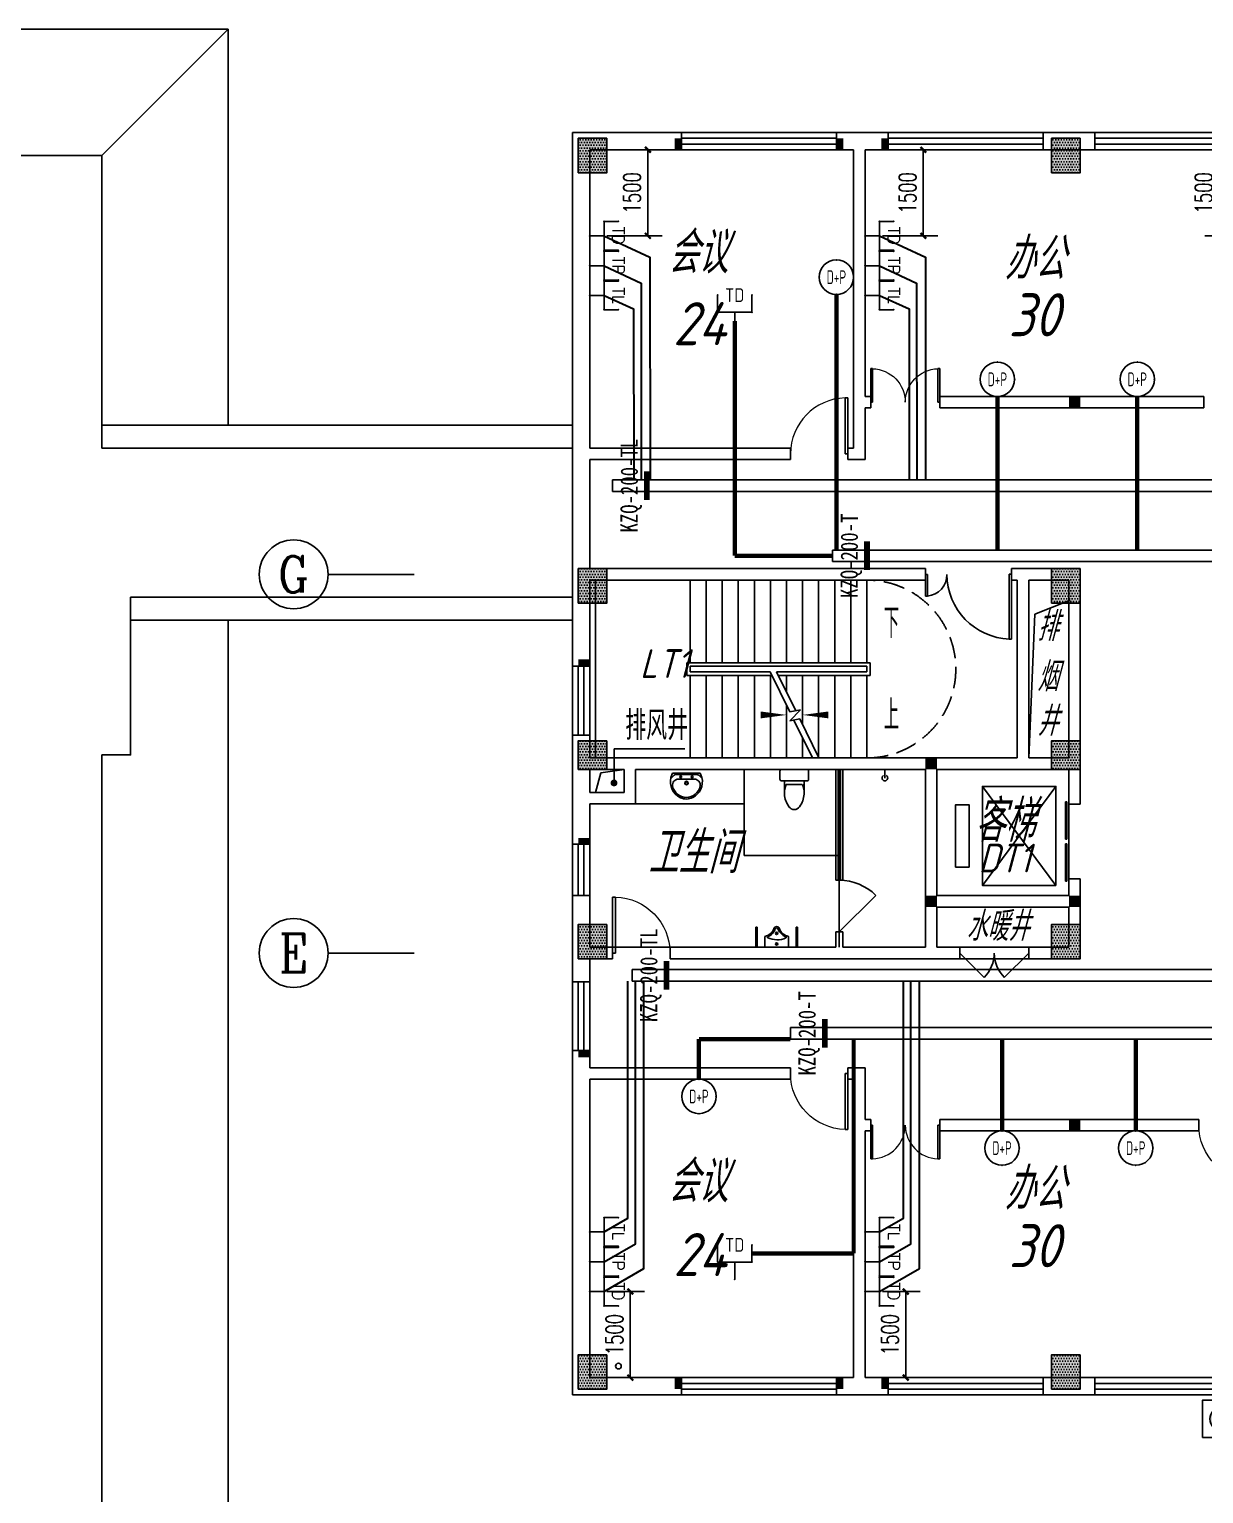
# Model space of a CAD drawing. Extents: x 1398449 to 2142961, y 256969 to 1032940.
# Drawn here: x 1540826 to 1561291, y 300194 to 325717 of the extents above; entities that cross this region are included whole.
import ezdxf
from ezdxf.enums import TextEntityAlignment as Align

# ---------------------------------------------------------------- set-up
doc = ezdxf.new("R2010")
doc.units = 0
doc.header["$LTSCALE"] = 1500
doc.header["$PDSIZE"] = 50
doc.linetypes.add('DASH', pattern=[0.35, 0.25, -0.1])
for name, color, linetype in [('1-建筑底图', 8, 'Continuous'), ('AXIS_TEXT', 7, 'Continuous'), ('CABLETRAY_PDS', 6, 'Continuous'), ('COLU', 7, 'Continuous'), ('EQUIP-通讯', 3, 'Continuous'), ('TEL_DIM', 3, 'Continuous'), ('WIRE-综合布线', 5, 'Continuous'), ('光纤点位', 3, 'Continuous'), ('内网桥架', 1, 'Continuous'), ('墙填充', 252, 'Continuous'), ('抗震支吊架', 2, 'Continuous'), ('构造柱', 6, 'Continuous'), ('水', 5, 'Continuous'), ('洁具', 7, 'Continuous'), ('红机电话', 3, 'Continuous'), ('结构柱子', 253, 'Continuous'), ('蓝机电话', 3, 'Continuous'), ('防火分区', 8, 'Continuous')]:
    doc.layers.add(name, color=color, linetype=linetype)
doc.layers.add('内网线路', color=1, linetype='Continuous', lineweight=30)
doc.styles.add('_TCH_AXIS', font='COMPLEX', dxfattribs={"bigfont": 'GBCBIG'})
doc.styles.add('_TCH_DIM', font='SIMPLEX', dxfattribs={"bigfont": 'GBCBIG'})
doc.styles.add('_TCH_DIM_T3', font='SIMPLEX', dxfattribs={"width": 0.705882, "bigfont": 'GBCBIG'})
doc.styles.add('_TEL_ATTDEF', font='GBENOR', dxfattribs={"width": 0.8, "height": 3, "bigfont": 'GBCBIG'})
doc.styles.add('_TEL_DIM', font='SIMPLEX', dxfattribs={"width": 0.8, "height": 3.5, "bigfont": 'HZTXT'})
doc.styles.add('A_DIM', font='simplex.shx', dxfattribs={"width": 0.7, "bigfont": 'gbcbig.shx'})
doc.styles.add('COMPLEX', font='COMPLEX')
doc.styles.add('kzcad', font='', dxfattribs={"width": 0.8})
doc.styles.get("Standard").update_dxf_attribs({"font": 'gbeitc.shx', "bigfont": 'gbcbig.shx'})
doc.styles.get('kzcad').set_extended_font_data('SimSun')
doc.linetypes.add('JIEDI', pattern='A,1.25,-0.25,0.25,-0.25,0.625,["/",Standard,S=0.6,R=0,X=0,Y=-0.3],0.625,-0.25,0.25,-0.25', length=4)
doc.dimstyles.new('_TCH_ARCH&&100', dxfattribs={"dimtxt": 297.5, "dimasz": 100, "dimexe": 250, "dimexo": 300, "dimgap": 126.25, "dimtad": 1, "dimdec": 0, "dimzin": 0, "dimdsep": 46, "dimtxsty": '_TCH_DIM_T3', "dimblk": 'ARCHTICK', "dimcen": 0.09, "dimclrt": 7, "dimazin": 2, "dimtfac": 1, "dimtdec": 0, "dimtix": 1, "dimtmove": 2, "dimatfit": 3, "dimfxl": 1, "dimtolj": 1, "dimtzin": 0, "dimarcsym": 0})
pattern_1 = [(0, (-733263.436, -708672.53), (23.8125, 47.625), [0, -47.625])]

# ---------------------------------------------------------------- blocks, each defined once
blk = doc.blocks.new('ghyhytjhrtret')
at = {"layer": '构造柱', "color": 0}
for points in [[(-389009, 1099337), (-389009, 1099137), (-389129, 1099337), (-389129, 1099137)], [(-386189, 1099337), (-386189, 1099137), (-386309, 1099337), (-386309, 1099137)], [(-385409, 1099337), (-385409, 1099137), (-385529, 1099337), (-385529, 1099137)], [(-382259, 1094837), (-382259, 1094637), (-382059, 1094837), (-382059, 1094637)], [(-390609, 1090137), (-390809, 1090137), (-390609, 1090257), (-390809, 1090257)], [(-384759, 1088537), (-384759, 1088337), (-384559, 1088537), (-384559, 1088337)], [(-390609, 1087024), (-390809, 1087024), (-390609, 1087144), (-390809, 1087144)], [(-384759, 1086137), (-384759, 1085937), (-384559, 1086137), (-384559, 1085937)], [(-382259, 1086137), (-382259, 1085937), (-382059, 1086137), (-382059, 1085937)], [(-390609, 1083317), (-390809, 1083317), (-390609, 1083437), (-390809, 1083437)], [(-382259, 1082237), (-382259, 1082037), (-382059, 1082237), (-382059, 1082037)], [(-389009, 1077737), (-389009, 1077537), (-389129, 1077737), (-389129, 1077537)], [(-386189, 1077737), (-386189, 1077537), (-386309, 1077737), (-386309, 1077537)], [(-385409, 1077737), (-385409, 1077537), (-385529, 1077737), (-385529, 1077537)]]:
    blk.add_solid(points, dxfattribs=at)
blk = doc.blocks.new('A$C737A27E0')
at = {"layer": '结构柱子'}
h = blk.add_hatch(color=6, dxfattribs=at)
h.dxf.hatch_style = 1
h.paths.add_polyline_path([(0, 21200), (500, 21200), (500, 21800), (0, 21800)])
h = blk.add_hatch(color=6, dxfattribs=at)
h.dxf.hatch_style = 1
h.paths.add_polyline_path([(8750, 21800), (8250, 21800), (8250, 21200), (8750, 21200)])
h = blk.add_hatch(color=6, dxfattribs=at)
h.dxf.hatch_style = 1
h.paths.add_polyline_path([(500, 14300), (0, 14300), (0, 13700), (500, 13700)])
h = blk.add_hatch(color=6, dxfattribs=at)
h.dxf.hatch_style = 1
h.paths.add_polyline_path([(8250, 14300), (8250, 13700), (8750, 13700), (8750, 14300)])
h = blk.add_hatch(color=6, dxfattribs=at)
h.dxf.hatch_style = 1
h.paths.add_polyline_path([(500, 11300), (0, 11300), (0, 10800), (500, 10800)])
h = blk.add_hatch(color=6, dxfattribs=at)
h.dxf.hatch_style = 1
h.paths.add_polyline_path([(8750, 11300), (8250, 11300), (8250, 10800), (8750, 10800)])
h = blk.add_hatch(color=6, dxfattribs=at)
h.dxf.hatch_style = 1
h.paths.add_polyline_path([(500, 8100), (0, 8100), (0, 7500), (500, 7500)])
h = blk.add_hatch(color=6, dxfattribs=at)
h.dxf.hatch_style = 1
h.paths.add_polyline_path([(8750, 8100), (8250, 8100), (8250, 7500), (8750, 7500)])
h = blk.add_hatch(color=6, dxfattribs=at)
h.dxf.hatch_style = 1
h.paths.add_polyline_path([(500, 600), (0, 600), (0, 0), (500, 0)])
h = blk.add_hatch(color=6, dxfattribs=at)
h.dxf.hatch_style = 1
h.paths.add_polyline_path([(8750, 600), (8250, 600), (8250, 0), (8750, 0)])
at = {"layer": '结构柱子', "color": 6}
for points in [[(500, 21800), (0, 21800), (0, 21200), (500, 21200)], [(8750, 21800), (8250, 21800), (8250, 21200), (8750, 21200)], [(500, 14300), (0, 14300), (0, 13700), (500, 13700)], [(8750, 14300), (8250, 14300), (8250, 13700), (8750, 13700)], [(500, 11300), (0, 11300), (0, 10800), (500, 10800)], [(8750, 11300), (8250, 11300), (8250, 10800), (8750, 10800)], [(500, 8100), (0, 8100), (0, 7500), (500, 7500)], [(8750, 8100), (8250, 8100), (8250, 7500), (8750, 7500)], [(500, 600), (0, 600), (0, 0), (500, 0)], [(8750, 600), (8250, 600), (8250, 0), (8750, 0)]]:
    blk.add_lwpolyline(points, close=True, dxfattribs=at)
blk = doc.blocks.new('A$C6ABE5480')
at = {"layer": '墙填充'}
h = blk.add_hatch(dxfattribs=at)
h.set_pattern_fill('DOTS', color=256, scale=30)
h.set_pattern_definition(pattern_1)
h.paths.add_polyline_path([(0, 21200), (500, 21200), (500, 21800), (0, 21800)])
h = blk.add_hatch(dxfattribs=at)
h.set_pattern_fill('DOTS', color=256, scale=30)
h.set_pattern_definition(pattern_1)
h.paths.add_polyline_path([(8750, 21800), (8250, 21800), (8250, 21200), (8750, 21200)])
h = blk.add_hatch(dxfattribs=at)
h.set_pattern_fill('DOTS', color=256, scale=30)
h.set_pattern_definition(pattern_1)
h.paths.add_polyline_path([(500, 14300), (0, 14300), (0, 13700), (500, 13700)])
h = blk.add_hatch(dxfattribs=at)
h.set_pattern_fill('DOTS', color=256, scale=30)
h.set_pattern_definition(pattern_1)
h.paths.add_polyline_path([(8250, 14300), (8250, 13700), (8750, 13700), (8750, 14300)])
h = blk.add_hatch(dxfattribs=at)
h.set_pattern_fill('DOTS', color=256, scale=30)
h.set_pattern_definition(pattern_1)
h.paths.add_polyline_path([(500, 11300), (0, 11300), (0, 10800), (500, 10800)])
h = blk.add_hatch(dxfattribs=at)
h.set_pattern_fill('DOTS', color=256, scale=30)
h.set_pattern_definition(pattern_1)
h.paths.add_polyline_path([(8750, 11300), (8250, 11300), (8250, 10800), (8750, 10800)])
h = blk.add_hatch(dxfattribs=at)
h.set_pattern_fill('DOTS', color=256, scale=30)
h.set_pattern_definition(pattern_1)
h.paths.add_polyline_path([(500, 8100), (0, 8100), (0, 7500), (500, 7500)])
h = blk.add_hatch(dxfattribs=at)
h.set_pattern_fill('DOTS', color=256, scale=30)
h.set_pattern_definition(pattern_1)
h.paths.add_polyline_path([(8750, 8100), (8250, 8100), (8250, 7500), (8750, 7500)])
h = blk.add_hatch(dxfattribs=at)
h.set_pattern_fill('DOTS', color=256, scale=30)
h.set_pattern_definition(pattern_1)
h.paths.add_polyline_path([(500, 600), (0, 600), (0, 0), (500, 0)])
h = blk.add_hatch(dxfattribs=at)
h.set_pattern_fill('DOTS', color=256, scale=30)
h.set_pattern_definition(pattern_1)
h.paths.add_polyline_path([(8750, 600), (8250, 600), (8250, 0), (8750, 0)])
at = {"layer": 'COLU', "color": 6}
for points in [[(500, 21800), (0, 21800), (0, 21200), (500, 21200)], [(8750, 21800), (8250, 21800), (8250, 21200), (8750, 21200)], [(500, 14300), (0, 14300), (0, 13700), (500, 13700)], [(8750, 14300), (8250, 14300), (8250, 13700), (8750, 13700)], [(500, 11300), (0, 11300), (0, 10800), (500, 10800)], [(8750, 11300), (8250, 11300), (8250, 10800), (8750, 10800)], [(500, 8100), (0, 8100), (0, 7500), (500, 7500)], [(8750, 8100), (8250, 8100), (8250, 7500), (8750, 7500)], [(500, 600), (0, 600), (0, 0), (500, 0)], [(8750, 600), (8250, 600), (8250, 0), (8750, 0)]]:
    blk.add_lwpolyline(points, close=True, dxfattribs=at)
blk = doc.blocks.new('A$C2CDD3BEF')
at = {"layer": '防火分区'}
h = blk.add_hatch(color=7, dxfattribs=at)
h.dxf.hatch_style = 1
edge = h.paths.add_edge_path()
edge.add_arc((460, 446), 282, 0, 360)
at = {"layer": '防火分区', "color": 7}
blk.add_lwpolyline([(0, 0), (900, 0), (900, 900), (0, 900)], close=True, dxfattribs=at)
blk.add_circle((460, 446), 282, dxfattribs=at)
blk = doc.blocks.new('shui1')
at = {"layer": '水'}
blk.add_circle((482042, 164838), 50, dxfattribs=at)
blk = doc.blocks.new('_E6')
for p, q in [((240, 0), (-240, 0)), ((-237, 0), (239, 0)), ((240, 0), (270, -79)), ((-213, -36), (-271, -91)), ((-240, 0), (-270, -79)), ((-179, -23), (181, -23)), ((141, -105), (-141, -105)), ((-141, -105), (141, -105)), ((217, -37), (274, -95))]:
    blk.add_line(p, q)
for centre, radius in [((-99, -65), 16.3), ((2, -172), 31.6), ((2, -172), 23), ((101, -65), 16.3)]:
    blk.add_circle(centre, radius)
for centre, radius, start, end in [((28, -152), 307, 166.1751, 244.7296), ((-141, -205), 100, 90, 190.5602), ((0, -179), 243, 190.5602, 349.4398), ((-179, -73), 50, 90, 133.181), ((-28, -152), 307, 297.0639, 13.8249), ((141, -205), 100, 349.4398, 90), ((181, -73), 50, 44.5607, 90), ((0, -201), 250, 245.8071, 296.4628), ((28, -152), 307, 266.589, 266.5936)]:
    blk.add_arc(centre, radius, start, end)
at = {"width": 0.8, "flags": 9}
for tag in ['XSIZE', 'YSIZE']:
    blk.add_attdef(tag, (0, 0), '', height=0.5, dxfattribs=at)
blk = doc.blocks.new('JB-LinYuTou')
blk.add_line((0, 0), (0, -150))
blk.add_arc((0, -150), 50, 120, 60)
blk = doc.blocks.new('_AXISO')
blk.add_circle((0, 0), 0.5)
at = {"layer": 'AXIS_TEXT', "style": 'COMPLEX', "width": 1.041667}
blk.add_attdef('A', text='', height=0.56, dxfattribs=at).set_placement((-0.25, -0.28), (0.25, -0.28), align=Align.FIT)
blk = doc.blocks.new('$plan$00002826')
at = {"layer": '洁具', "color": 7}
blk.add_line((-260, -140), (-260, 140), dxfattribs=at)
at = {"layer": '洁具'}
blk.add_line((-200, 170), (-200, -170), dxfattribs=at)
blk.add_lwpolyline([(-650, 92, 0.537872), (-650, -92, 0.149947), (-430, -170), (-200, -170), (-200, -220, 0.414214), (-170, -250), (-30, -250, 0.414214), (0, -220), (0, 220, 0.414214), (-30, 250), (-170, 250, 0.414214), (-200, 220), (-200, 170), (-430, 170, 0.149947)], format="xyb", close=True, dxfattribs=at)
at = {"layer": '洁具', "color": 7}
for centre, start, end in [((-413, -227), 67.4505, 91.4725), ((-413, 227), 268.6339, 292.5495)]:
    blk.add_arc(centre, 398, start, end, dxfattribs=at)
blk = doc.blocks.new('$TCHSYS$WIN2D')
for p, q in [((-0.5, 0.5), (0.5, 0.5)), ((-0.5, 0.5), (-0.5, -0.5)), ((0.5, 0.5), (0.5, -0.5)), ((0.5, 0.1667), (-0.5, 0.1667)), ((0.5, -0.1667), (-0.5, -0.1667)), ((-0.5, -0.5), (0.5, -0.5))]:
    blk.add_line(p, q)
blk = doc.blocks.new('$DorLib2D$00000116')
at = {"color": 0}
for p, q in [((-0.5, 0), (-0.146, 0.354)), ((0.5, 0), (0.146, 0.354))]:
    blk.add_line(p, q, dxfattribs=at)
for centre, start, end in [((-0.5, 0), 0, 45), ((0.5, 0), 135, 180)]:
    blk.add_arc(centre, 0.5, start, end, dxfattribs=at)
blk = doc.blocks.new('$DorLib2D$00000001')
for p, q in [((0.45, 0.975), (0.5, 0.975)), ((0.45, 0), (0.45, 0.975)), ((0.5, 0), (0.5, 0.975)), ((0.5, 0), (0.45, 0))]:
    blk.add_line(p, q)
at = {"lineweight": 13}
blk.add_arc((0.475, 0), 0.975, 91.4693, 180, dxfattribs=at)
blk = doc.blocks.new('$DorLib2D$00000002')
for p, q in [((-0.5, 0), (-0.5, 0.4875)), ((-0.475, 0.4875), (-0.5, 0.4875)), ((-0.475, 0), (-0.475, 0.4875)), ((0.475, 0), (0.475, 0.4875)), ((0.475, 0.4875), (0.5, 0.4875)), ((0.5, 0), (0.5, 0.4875)), ((-0.5, 0), (-0.475, 0)), ((0.5, 0), (0.475, 0))]:
    blk.add_line(p, q)
at = {"lineweight": 13}
for centre, start, end in [((-0.4875, 0), 0, 88.53072), ((0.4875, 0), 91.46928, 180)]:
    blk.add_arc(centre, 0.4875, start, end, dxfattribs=at)
blk = doc.blocks.new('$DorLib2D$00000225')
at = {"color": 0}
for p, q in [((0.475, -0.001), (0.475, 0.752)), ((0.475, 0.752), (0.5, 0.752)), ((0.5, -0.001), (0.5, 0.752)), ((-0.5, 0), (-0.5, 0.252)), ((-0.475, 0.252), (-0.5, 0.252)), ((-0.475, 0), (-0.475, 0.252)), ((-0.475, 0), (-0.5, 0)), ((0.475, -0.001), (0.5, -0.001))]:
    blk.add_line(p, q, dxfattribs=at)
for centre, radius, start, end in [((0.505, -0.002), 0.755, 92.2493, 179.7238), ((-0.501, 0.003), 0.251, 359.7899, 84.0974)]:
    blk.add_arc(centre, radius, start, end, dxfattribs=at)
blk = doc.blocks.new('$DORLIB2D$00000127')
at = {"color": 0}
for points in [[(-0.533, 0.795), (-0.533, 0.69)], [(-0.033, 0.795), (-0.533, 0.795)], [(-0.033, 0.795), (-0.033, 0.69)], [(0.533, 0.795), (0.033, 0.795)], [(0.033, 0.795), (0.033, 0.69)], [(0.533, 0.795), (0.533, 0.69)], [(-0.033, 0.69), (-0.533, 0.69)], [(0.533, 0.69), (0.033, 0.69)], [(0.5, 0.5), (-0.5, 0.5)]]:
    blk.add_lwpolyline(points, dxfattribs=at)
blk = doc.blocks.new('$lvtry$00000222')
at = {"color": 0, "elevation": 0}
blk.add_lwpolyline([(-205, -191), (-205, 0), (205, 0), (205, -191, 0.268068), (51, -323, -0.317765), (0, -360, -0.317765), (-51, -323, 0.268068)], format="xyb", close=True, dxfattribs=at)
at = {"color": 0}
for centre in [(0, -60, 0), (0, -242, 0)]:
    blk.add_circle(centre, 20, dxfattribs=at)
for centre, radius, start, end in [((-152, -175, 0), 10, 114.1084, 248.1394), ((5, -526, 0), 395, 66.6675, 114.1084), ((-243, -401, 0), 233, 19.2639, 68.1394), ((243, -401, 0), 233, 110.4941, 160.7361), ((158, -173, 0), 10, 290.4941, 66.6675), ((0, -316, 0), 24, 199.2639, 269.4998), ((0, -316, 0), 24, 270.5002, 340.7361)]:
    blk.add_arc(centre, radius, start, end, dxfattribs=at)
for p in [(0, -60, 0), (0, -242, 0)]:
    blk.add_point(p, dxfattribs=at)
blk = doc.blocks.new('$DorLib2D$00000114')
at = {"color": 0}
blk.add_line((0.5, 0), (-0.207, 0.707), dxfattribs=at)
blk.add_arc((0.5, 0), 1, 135, 180, dxfattribs=at)
blk = doc.blocks.new('1-五层建筑底图')
at = {"layer": '1-建筑底图', "color": 251}
blk.add_line((25200, 38400), (23000, 36200), dxfattribs=at)
at = {"layer": '1-建筑底图'}
for p, q in [((33100, 36600), (31200, 36600)), ((31200, 31000), (31200, 36600)), ((33100, 36300), (33100, 36600)), ((36200, 36600), (35800, 36600)), ((35800, 36600), (35800, 36300)), ((36700, 36600), (36200, 36600)), ((36700, 36300), (36700, 36600)), ((40300, 36600), (39400, 36600)), ((39400, 36600), (39400, 36300)), ((40300, 36300), (40300, 36600)), ((31500, 36300), (33100, 36300)), ((31500, 31100), (31500, 36300)), ((35800, 36300), (36100, 36300)), ((36100, 31900), (36100, 36300)), ((36300, 36300), (36700, 36300)), ((36300, 32000), (36300, 36300)), ((39400, 36300), (40300, 36300)), ((36399.1, 32000), (36300, 32000)), ((36399.1, 31800), (36399.1, 32000)), ((42200, 32000), (37599.1, 32000)), ((37599.1, 32000), (37599.1, 31800)), ((42200, 31800), (42200, 32000)), ((36100, 31100), (36100, 31900)), ((36300, 30900), (36300, 31800)), ((36300, 31800), (36399.1, 31800)), ((37599.1, 31800), (42200, 31800)), ((31200, 28900), (31200, 31000)), ((35000, 31100), (31500, 31100)), ((31500, 30900), (35000, 30900)), ((31500, 29000), (31500, 30900)), ((35000, 30900), (35000, 31100)), ((36100, 31100), (36000, 31100)), ((36000, 31100), (36000, 30900)), ((36000, 30900), (36300, 30900)), ((28442.1, 28900), (26942.1, 28900)), ((31200, 28900), (31200, 27300)), ((37350, 29000), (31500, 29000)), ((37350, 28800), (37350, 29000)), ((39050, 29000), (38850, 29000)), ((38850, 29000), (38850, 28800)), ((39050, 29000), (40050, 29000)), ((40050, 25600), (40050, 29000)), ((31500, 27300), (31500, 28800)), ((31500, 28800), (37350, 28800)), ((33250, 28800), (31600, 28800)), ((31600, 28800), (31600, 25700)), ((33250, 28800), (36330, 28800)), ((33250, 28800), (33250, 27360)), ((33250, 27360), (33250, 28800)), ((33530, 28800), (33530, 27360)), ((33810, 28800), (33810, 27360)), ((34090, 28800), (34090, 27360)), ((34370, 28800), (34370, 27360)), ((34650, 28800), (34650, 27360)), ((34930, 28800), (34930, 27360)), ((35210, 28800), (35210, 27360)), ((35490, 28800), (35490, 27360)), ((35770, 28800), (35770, 27360)), ((36050, 28800), (36050, 27360)), ((36330, 28800), (36330, 27360)), ((38850, 28800), (38950, 28800)), ((38950, 25700), (38950, 28800)), ((39150, 28800), (39850, 28800)), ((39150, 25700), (39150, 28800)), ((39850, 25700), (39850, 28800)), ((33190, 27140), (33190, 27360)), ((33190, 27360), (36390, 27360)), ((36390, 27360), (36390, 27140)), ((31200, 27300), (31500, 27300)), ((34674.8, 27140), (33190, 27140)), ((33250, 27300), (36330, 27300)), ((33250, 27200), (33250, 27300)), ((33250, 27300), (36330, 27300)), ((33250, 27200), (33250, 27300)), ((34645.3, 27200), (33250, 27200)), ((34645.3, 27200), (33250, 27200)), ((33250, 25700), (33250, 27140)), ((33250, 25700), (33250, 27140)), ((33530, 25700), (33530, 27140)), ((33810, 25700), (33810, 27140)), ((34090, 25700), (34090, 27140)), ((34370, 25700), (34370, 27140)), ((34988.4, 26502.7), (34645.3, 27200)), ((34650, 25700), (34650, 27140)), ((36330, 27200), (34756.8, 27200)), ((35089.9, 26522.8), (34756.8, 27200)), ((36330, 27200), (34756.8, 27200)), ((36390, 27140), (34786.3, 27140)), ((34930, 26847.9), (34930, 27140)), ((35210, 26278.7), (35210, 27140)), ((35490, 25709.5), (35490, 27140)), ((35770, 25700), (35770, 27140)), ((36050, 25700), (36050, 27140)), ((36330, 27300), (36330, 27200)), ((36330, 27200), (36330, 27300)), ((36330, 25700), (36330, 27140)), ((34930, 25700), (34930, 26621.3)), ((34985.4, 26344.8), (35171.6, 26538.9)), ((35160.4, 26379.4), (34985.4, 26344.8)), ((35171.6, 26538.9), (34988.4, 26502.7)), ((35383.2, 25700), (35058.9, 26359.3)), ((35494.7, 25700), (35160.4, 26379.4)), ((31500, 26100), (31200, 26100)), ((31200, 26100), (31200, 25600)), ((31500, 25700), (31500, 26100)), ((35210, 25700), (35210, 26052.1)), ((31924.1, 25265), (31924.1, 25856.2)), ((31924.1, 25856.2), (33159.2, 25856.2)), ((31200, 25000), (31200, 25600)), ((31500, 25700), (32200, 25700)), ((31600, 25700), (33250, 25700)), ((32200, 25700), (35850, 25700)), ((35383.2, 25700), (33250, 25700)), ((36330, 25700), (35494.7, 25700)), ((35850, 25700), (37450, 25700)), ((37450, 25700), (38950, 25700)), ((39150, 25700), (39850, 25700)), ((40050, 24894.4), (40050, 25600)), ((31500, 25100), (31500, 25500)), ((31500, 25500), (32100, 25500)), ((32100, 25100), (32100, 25500)), ((32300, 25500), (35790, 25500)), ((32300, 24900), (32300, 25500)), ((34190, 24000), (34190, 25500)), ((35910, 25500), (35790, 25500)), ((35850, 25500), (35850, 22400)), ((35910, 25500), (37350, 25500)), ((37350, 23200), (37350, 25500)), ((37550, 25500), (39050, 25500)), ((37550, 23300), (37550, 25500)), ((39050, 25500), (39850, 25500)), ((39850, 25500), (39850, 24894.4)), ((31500, 25100), (32100, 25100)), ((38345, 23478.4), (39625, 25204.8)), ((39625, 23478.4), (38345, 25204.8)), ((31200, 25000), (31200, 24200)), ((31500, 24900), (32300, 24900)), ((31500, 24200), (31500, 24900)), ((39850, 24894.4), (40050, 24894.4)), ((31200, 24200), (31500, 24200)), ((34190, 24000), (35850, 24000)), ((40050, 23594.4), (39850, 23594.4)), ((39850, 23594.4), (39850, 23300)), ((40050, 23200), (40050, 23594.4)), ((31500, 23300), (31200, 23300)), ((31200, 23300), (31200, 22300)), ((31500, 22400), (31500, 23300)), ((37550, 23300), (39850, 23300)), ((37350, 22400), (37350, 23200)), ((37550, 22400), (37550, 23100)), ((37550, 23100), (39850, 23100)), ((39850, 22400), (39850, 23100)), ((40050, 22200), (40050, 23200)), ((34395.6, 22400), (34395.6, 22750)), ((34395.6, 22750), (34420.6, 22750)), ((34420.6, 22400), (34420.6, 22750)), ((35095.6, 22400), (35095.6, 22750)), ((35095.6, 22750), (35120.6, 22750)), ((35120.6, 22400), (35120.6, 22750)), ((35910, 22668.1), (35790, 22668.1)), ((35790, 22668.1), (35790, 22400)), ((35910, 22400), (35910, 22668.1)), ((28442.1, 22300), (26942.1, 22300)), ((31200, 22300), (31200, 21800)), ((31900, 22400), (31500, 22400)), ((31900, 22400), (32900, 22400)), ((31900, 22200), (31900, 22400)), ((35790, 22400), (32900, 22400)), ((32900, 22400), (32900, 22200)), ((34395.6, 22400), (34420.6, 22400)), ((35095.6, 22400), (35120.6, 22400)), ((35910, 22400), (37350, 22400)), ((37950, 22400), (37550, 22400)), ((37950, 22400), (39150, 22400)), ((37950, 22200), (37950, 22400)), ((39850, 22400), (39150, 22400)), ((39150, 22400), (39150, 22200)), ((31500, 21800), (31500, 22200)), ((31500, 22200), (31900, 22200)), ((32900, 22200), (35850, 22200)), ((35850, 22200), (37450, 22200)), ((37450, 22200), (37950, 22200)), ((37950, 22200), (39150, 22200)), ((39150, 22200), (40050, 22200)), ((31200, 21800), (31500, 21800)), ((31500, 20600), (31200, 20600)), ((31200, 20600), (31200, 20200)), ((31500, 20300), (31500, 20600)), ((31200, 14600), (31200, 20200)), ((35000, 20300), (31500, 20300)), ((35000, 20100), (35000, 20300)), ((36300, 20300), (36000, 20300)), ((36000, 20300), (36000, 20100)), ((36300, 20300), (36300, 19400)), ((31500, 14900), (31500, 20100)), ((31500, 20100), (35000, 20100)), ((36000, 20100), (36100, 20100)), ((36100, 20100), (36100, 19300)), ((36399.1, 19400), (36300, 19400)), ((36399.1, 19200), (36399.1, 19400)), ((42114.9, 19400), (37599.1, 19400)), ((37599.1, 19400), (37599.1, 19200)), ((42114.9, 19200), (42114.9, 19400)), ((36100, 19300), (36100, 14900)), ((36300, 19200), (36300, 14900)), ((36300, 19200), (36399.1, 19200)), ((37599.1, 19200), (42114.9, 19200)), ((33100, 14900), (31500, 14900)), ((33100, 14600), (33100, 14900)), ((36100, 14900), (35800, 14900)), ((35800, 14900), (35800, 14600)), ((36700, 14900), (36300, 14900)), ((36700, 14600), (36700, 14900)), ((40300, 14900), (39400, 14900)), ((39400, 14900), (39400, 14600)), ((40300, 14600), (40300, 14900)), ((31200, 14600), (33100, 14600)), ((35800, 14600), (36200, 14600)), ((36200, 14600), (36700, 14600)), ((39400, 14600), (40300, 14600))]:
    blk.add_line(p, q, dxfattribs=at)
at = {"layer": '1-建筑底图', "color": 251}
for points in [[(25200, 31500), (25200, 38400), (-1900, 38400), (-1900, -1900), (25200, -1900), (25200, 28100)], [(31200, 31100), (23000, 31100), (23000, 36200), (8200, 36200)], [(31200, 31100), (31200, 31500), (23000, 31500)], [(300, 28000), (300, 300), (23000, 300), (23000, 8100), (23500, 8100), (23500, 10750), (23000, 10750), (23000, 25753.2), (23500, 25753.2), (23500, 28500), (31200, 28500), (31200, 28500)], [(23500, 28100), (31200, 28100), (31200, 28500)]]:
    blk.add_lwpolyline(points, dxfattribs=at)
at = {"layer": '1-建筑底图'}
for points in [[(39150, 25700), (39257.7, 28203.4), (39870.2, 28450)], [(31600, 25100), (31696.2, 25439.8), (32100, 25500)], [(32300, 25500), (32300, 24900), (34190, 24900), (34190, 25500)]]:
    blk.add_lwpolyline(points, dxfattribs=at)
for points in [[(36470, 28050, 0, 0, 0), (32425, 28050, 0, 0, 0), (32425, 26450, 0, 0, 0), (34930, 26450, 0, 120, 0), (34480, 26450, 0, 0, 0)], [(36470, 26450, 0, 0, 0), (35210, 26450, 0, 120, 0), (35660, 26450, 0, 0, 0)]]:
    blk.add_lwpolyline(points, format="xyseb", dxfattribs=at)
at = {"layer": '1-建筑底图', "const_width": 60}
blk.add_lwpolyline([(31924.1, 25235, 1), (31924.1, 25295, 1)], format="xyb", close=True, dxfattribs=at)
at = {"layer": '1-建筑底图'}
for points in [[(39625, 23478.4), (39625, 25204.8), (38345, 25204.8), (38345, 23478.4)], [(38110, 23798.4), (38110, 24884.8), (37875, 24884.8), (37875, 23798.4)]]:
    blk.add_lwpolyline(points, close=True, dxfattribs=at)
at = {"layer": '1-建筑底图', "color": 9, "linetype": 'DASH'}
blk.add_arc((36330, 27250), 1550, 270, 90, dxfattribs=at)
at = {"layer": '1-建筑底图'}
for name, p in [('ghyhytjhrtret', (422109.4, -1062837.1)), ('A$C737A27E0', (31300, 14700)), ('A$C6ABE5480', (31300, 14700)), ('shui1', (-450041.7, -149737.7)), ('_E6', (33184.9, 25435.6))]:
    blk.add_blockref(name, p, dxfattribs=at)
for name, p, xscale, yscale, zscale in [('$TCHSYS$WIN2D', (34450, 36450), -2700, -300, -2700), ('$TCHSYS$WIN2D', (38050, 36450), -2700, -300, -2700), ('$TCHSYS$WIN2D', (41650, 36450), -2700, -300, -2700), ('$DorLib2D$00000002', (36999.1, 31900), -1200, 1200, -1200), ('$DorLib2D$00000001', (35500, 31000), 1000, 1000, 1000), ('$DorLib2D$00000225', (38100, 28900), 1500, -1500, 200), ('$DorLib2D$00000001', (32400, 22300), -1000, 1000, -1000), ('$DorLib2D$00000001', (35500, 20200), 1000, -1000, 1000), ('$DorLib2D$00000002', (36999.1, 19300), -1200, -1200, -1200), ('$DorLib2D$00000001', (42614.9, 19300), 1000, -1000, 1000), ('$TCHSYS$WIN2D', (34450, 14750), -2700, -300, -2700), ('$TCHSYS$WIN2D', (38050, 14750), 2700, -300, 2700), ('$TCHSYS$WIN2D', (41650, 14750), 2700, -300, 2700), ('A$C2CDD3BEF', (42177.9, 13857.7), 0.7200000000000001, 0.7200000000000001, 0.7200000000000001)]:
    blk.add_blockref(name, p, dxfattribs=dict(at, xscale=xscale, yscale=yscale, zscale=zscale))
ref = blk.add_blockref('_AXISO', (26342.1, 28900), dxfattribs=dict(at, xscale=1200, yscale=1200, zscale=1200))
ref.add_attrib('A', 'G', dxfattribs={"layer": 'AXIS_TEXT', "height": 637.8, "style": '_TCH_AXIS'}).set_placement((26068.8, 28581.1), (26615.5, 28581.1), align=Align.FIT)
for name, p, xscale, yscale, zscale, rotation in [('$TCHSYS$WIN2D', (31350, 26700), 1200, -300, 1200, 90), ('$TCHSYS$WIN2D', (35850, 24534), 1931.930024386034, -120, 1931.930024386034, 90.00000000000203), ('$DORLIB2D$00000127', (39950, 24244.4), 1300, 200, 200, 90), ('$TCHSYS$WIN2D', (31350, 23750), -900, -300, -900, 90), ('$DorLib2D$00000114', (35850, 23118.1), -900, -900, -900, 90.00000000000199), ('$DorLib2D$00000116', (38550, 22300), 1200, -1200, 200, 359.9999999999947), ('$TCHSYS$WIN2D', (31350, 21200), 1200, 300, 1200, 90)]:
    blk.add_blockref(name, p, dxfattribs=dict(at, xscale=xscale, yscale=yscale, zscale=zscale, rotation=rotation))
at = {"layer": '1-建筑底图', "rotation": 90}
blk.add_blockref('$plan$00002826', (35065.2, 25500), dxfattribs=at)
at = {"layer": '1-建筑底图', "xscale": -1}
blk.add_blockref('JB-LinYuTou', (36644.3, 25500), dxfattribs=at)
at = {"layer": '1-建筑底图'}
ref = blk.add_blockref('_AXISO', (26342.1, 22300), dxfattribs=dict(at, xscale=1200, yscale=1200, zscale=1200))
ref.add_attrib('A', 'E', dxfattribs={"layer": 'AXIS_TEXT', "height": 668.2, "style": '_TCH_AXIS'}).set_placement((26087.6, 21965.9), (26596.7, 21965.9), align=Align.FIT)
at = {"layer": '1-建筑底图', "yscale": -1}
blk.add_blockref('$lvtry$00000222', (34758.1, 22400, 0), dxfattribs=at)
at = {"layer": '1-建筑底图'}
for s, height, p in [('会议', 723.4, (32861.4, 34148.8)), ('办公', 723.4, (38727, 34041.9)), ('30', 750, (38798.4, 33048.7)), ('24', 750, (32953, 32894.5)), ('排', 506.4, (39295.7, 27740.9)), ('LT1', 500, (32375, 27094.8)), ('烟', 506.4, (39295.7, 26864.2)), ('井', 506.4, (39295.7, 26090.6)), ('客梯', 723.4, (38202.6, 24241.5)), ('卫生间', 723.4, (32516.9, 23690.9)), ('DT1', 500, (38274.4, 23705.2)), ('水暖井', 506.38, (38060.1, 22514.4)), ('会议', 723.4, (32861.4, 17958.8)), ('办公', 723.4, (38727, 17831.4)), ('24', 750, (32958.2, 16670.1)), ('30', 750, (38803.5, 16824.3))]:
    blk.add_text(s, height=height, dxfattribs=at).set_placement(p)
at = {"layer": '1-建筑底图', "color": 7, "style": 'A_DIM', "width": 0.7}
for s, p in [('下', (36627.5, 27787.5)), ('上', (36627.5, 26187.5))]:
    blk.add_text(s, height=525, dxfattribs=at).set_placement(p)
at = {"layer": '1-建筑底图', "color": 7, "style": '_TCH_DIM'}
blk.add_text('排风井', height=506.38, dxfattribs=at).set_placement((32120.3, 26013.7))
blk = doc.blocks.new('$equip_U$00000080(win7-PC-hzk)')
blk.add_circle((0, 0.5), 0.5)
for p in [(0, 0.999), (-0.5, 0.5), (0.5, 0.5)]:
    blk.add_point(p)
at = {"color": 7, "style": '_TEL_DIM', "width": 0.7}
blk.add_attdef('$TEXT$', text='', height=0.4, dxfattribs=at).set_placement((0, 0.5), align=Align.MIDDLE_CENTER)
at = {"color": 7, "style": '_TEL_DIM', "flags": 1}
for tag in ['A', 'REMARK']:
    blk.add_attdef(tag, text='', height=0.00002, dxfattribs=at).set_placement((0, 0), align=Align.MIDDLE_CENTER)
blk = doc.blocks.new('$equip$00002670')
for p, q in [((-0.5, 0.499), (-0.5, 0.999)), ((0.5, 0.999), (0.5, 0.499)), ((0.5, 0.499), (-0.5, 0.499)), ((0, 0.5), (0, 0))]:
    blk.add_line(p, q)
for p in [(-0.5, 0.999), (0.5, 0.999), (-0.5, 0.499), (0.5, 0.499), (0, 0)]:
    blk.add_point(p)
at = {"color": 7, "style": '_TEL_DIM'}
blk.add_attdef('$TEXT$', text='', height=0.4, dxfattribs=at).set_placement((0, 0.999), align=Align.MIDDLE_CENTER)
at = {"color": 7, "style": '_TEL_DIM', "flags": 1}
blk.add_attdef('A', text='', height=0.000025, dxfattribs=at).set_placement((0, 0), align=Align.MIDDLE_CENTER)
blk = doc.blocks.new('$equip$00001867')
for p, q in [((-0.5, 0.499), (-0.5, 0.999)), ((0.5, 0.999), (0.5, 0.499)), ((0.5, 0.499), (-0.5, 0.499)), ((0, 0.5), (0, 0))]:
    blk.add_line(p, q)
for p in [(-0.5, 0.999), (0.5, 0.999), (-0.5, 0.499), (0, 0), (0.5, 0.499)]:
    blk.add_point(p)
at = {"color": 7, "style": '_TEL_DIM'}
blk.add_attdef('$TEXT$', text='', height=0.4, dxfattribs=at).set_placement((0, 0.999), align=Align.MIDDLE_CENTER)
at = {"color": 7, "style": '_TEL_DIM', "flags": 1}
blk.add_attdef('A', text='', height=0.00002, dxfattribs=at).set_placement((0, 0), align=Align.MIDDLE_CENTER)
blk = doc.blocks.new('_ArchTick')
at = {"color": 0, "linetype": 'ByBlock', "const_width": 0.4}
blk.add_lwpolyline([(-0.5, -0.5), (0.5, 0.5)], dxfattribs=at)
blk = doc.blocks.new('*D1085')
at = {"layer": 'Defpoints', "color": 0, "transparency": 16777216}
for p in [(1550591, 323617), (1551605, 323617), (1550591, 322117)]:
    blk.add_point(p, dxfattribs=at)
at = {"layer": 'TEL_DIM', "color": 0, "lineweight": -2, "transparency": 16777216}
for p, q in [((1550891, 323617), (1551855, 323617)), ((1551605, 322117), (1551605, 323617)), ((1550891, 322117), (1551855, 322117))]:
    blk.add_line(p, q, dxfattribs=at)
at = {"layer": 'TEL_DIM', "color": 0, "lineweight": -2, "transparency": 16777216, "xscale": 100, "yscale": 100, "zscale": 100}
for p, rotation in [((1551605, 323617), 90), ((1551605, 322117), 270)]:
    blk.add_blockref('_ArchTick', p, dxfattribs=dict(at, rotation=rotation))
at = {"layer": 'TEL_DIM', "color": 7, "transparency": 16777216, "insert": (1551330, 322867), "char_height": 297.5, "attachment_point": 5, "rotation": 90, "style": '_TCH_DIM_T3'}
blk.add_mtext('\\A1;1500', dxfattribs=at)
blk = doc.blocks.new('*D1086')
at = {"layer": 'Defpoints', "color": 0, "transparency": 16777216}
for p in [(1555391, 323617), (1556405, 323617), (1555391, 322117)]:
    blk.add_point(p, dxfattribs=at)
at = {"layer": 'TEL_DIM', "color": 0, "lineweight": -2, "transparency": 16777216}
for p, q in [((1555691, 323617), (1556655, 323617)), ((1556405, 322117), (1556405, 323617)), ((1555691, 322117), (1556655, 322117))]:
    blk.add_line(p, q, dxfattribs=at)
at = {"layer": 'TEL_DIM', "color": 0, "lineweight": -2, "transparency": 16777216, "xscale": 100, "yscale": 100, "zscale": 100}
for p, rotation in [((1556405, 323617), 90), ((1556405, 322117), 270)]:
    blk.add_blockref('_ArchTick', p, dxfattribs=dict(at, rotation=rotation))
at = {"layer": 'TEL_DIM', "color": 7, "transparency": 16777216, "insert": (1556130, 322867), "char_height": 297.5, "attachment_point": 5, "rotation": 90, "style": '_TCH_DIM_T3'}
blk.add_mtext('\\A1;1500', dxfattribs=at)
blk = doc.blocks.new('*D1096')
at = {"layer": 'Defpoints', "color": 0, "transparency": 16777216}
for p in [(1561563, 323617), (1562141, 323617), (1562141, 322117)]:
    blk.add_point(p, dxfattribs=at)
at = {"layer": 'TEL_DIM', "color": 0, "lineweight": -2, "transparency": 16777216}
for p, q in [((1561841, 323617), (1561313, 323617)), ((1561563, 322117), (1561563, 323617)), ((1561841, 322117), (1561313, 322117))]:
    blk.add_line(p, q, dxfattribs=at)
at = {"layer": 'TEL_DIM', "color": 0, "lineweight": -2, "transparency": 16777216, "xscale": 100, "yscale": 100, "zscale": 100}
for p, rotation in [((1561563, 323617), 90), ((1561563, 322117), 270)]:
    blk.add_blockref('_ArchTick', p, dxfattribs=dict(at, rotation=rotation))
at = {"layer": 'TEL_DIM', "color": 7, "transparency": 16777216, "insert": (1561288, 322867), "char_height": 297.5, "attachment_point": 5, "rotation": 90, "style": '_TCH_DIM_T3'}
blk.add_mtext('\\A1;1500', dxfattribs=at)
blk = doc.blocks.new('*D1099')
at = {"layer": 'Defpoints', "color": 0, "transparency": 16777216}
for p in [(1550591, 303717), (1551299, 303717), (1550591, 302217)]:
    blk.add_point(p, dxfattribs=at)
at = {"layer": 'TEL_DIM', "color": 0, "lineweight": -2, "transparency": 16777216}
for p, q in [((1550891, 303717), (1551549, 303717)), ((1551299, 302217), (1551299, 303717)), ((1550891, 302217), (1551549, 302217))]:
    blk.add_line(p, q, dxfattribs=at)
at = {"layer": 'TEL_DIM', "color": 0, "lineweight": -2, "transparency": 16777216, "xscale": 100, "yscale": 100, "zscale": 100}
for p, rotation in [((1551299, 303717), 90), ((1551299, 302217), 270)]:
    blk.add_blockref('_ArchTick', p, dxfattribs=dict(at, rotation=rotation))
at = {"layer": 'TEL_DIM', "color": 7, "transparency": 16777216, "insert": (1551024, 302967), "char_height": 297.5, "attachment_point": 5, "rotation": 90, "style": '_TCH_DIM_T3'}
blk.add_mtext('\\A1;1500', dxfattribs=at)
blk = doc.blocks.new('*D1100')
at = {"layer": 'Defpoints', "color": 0, "transparency": 16777216}
for p in [(1555391, 303717), (1556099, 303717), (1555391, 302217)]:
    blk.add_point(p, dxfattribs=at)
at = {"layer": 'TEL_DIM', "color": 0, "lineweight": -2, "transparency": 16777216}
for p, q in [((1555691, 303717), (1556349, 303717)), ((1556099, 302217), (1556099, 303717)), ((1555691, 302217), (1556349, 302217))]:
    blk.add_line(p, q, dxfattribs=at)
at = {"layer": 'TEL_DIM', "color": 0, "lineweight": -2, "transparency": 16777216, "xscale": 100, "yscale": 100, "zscale": 100}
for p, rotation in [((1556099, 303717), 90), ((1556099, 302217), 270)]:
    blk.add_blockref('_ArchTick', p, dxfattribs=dict(at, rotation=rotation))
at = {"layer": 'TEL_DIM', "color": 7, "transparency": 16777216, "insert": (1555824, 302967), "char_height": 297.5, "attachment_point": 5, "rotation": 90, "style": '_TCH_DIM_T3'}
blk.add_mtext('\\A1;1500', dxfattribs=at)

msp = doc.modelspace()

# ---------------------------------------------------------------- linework, layer by layer
at = {"layer": 'CABLETRAY_PDS'}
for p, q in [((1554823.4, 316440.3), (1554823.4, 316640.3)), ((1554823.4, 316640.3), (1592141, 316640.3)), ((1592141, 316440.3), (1554823.4, 316440.3)), ((1554087.5, 308117.1), (1554087.5, 308317.1)), ((1554087.5, 308317.1), (1592141, 308317.1)), ((1592141, 308117.1), (1554087.5, 308117.1))]:
    msp.add_line(p, q, dxfattribs=at)
at = {"layer": 'WIRE-综合布线', "linetype": 'Continuous', "const_width": 75}
for points in [[(1554891.2, 316640.3), (1554891.2, 321097.4)], [(1553118.8, 316540.3), (1553118.8, 320634.5)], [(1557696, 316640.3), (1557696, 319317.1)], [(1560133.2, 316640.3), (1560133.2, 319317.1)], [(1553118.8, 316540.3), (1554823.4, 316540.3)], [(1552495, 308117.1), (1554087.5, 308117.1)], [(1552495, 307417.1), (1552495, 308117.1)], [(1555190.9, 304381.2), (1555190.9, 308117.1)], [(1557776.5, 306517.1), (1557776.5, 308117.1)], [(1560107, 306517.1), (1560107, 308117.1)], [(1553418.8, 304381.2), (1555190.9, 304381.2)]]:
    msp.add_lwpolyline(points, dxfattribs=at)
at = {"layer": '内网桥架'}
for p, q in [((1550988.4, 317662.5), (1550988.4, 317862.5)), ((1550988.4, 317862.5), (1591109.1, 317862.5)), ((1591109.1, 317662.5), (1550988.4, 317662.5)), ((1551329.9, 309128.8), (1551329.9, 309328.8)), ((1551329.9, 309328.8), (1591109.1, 309328.8)), ((1591109.1, 309128.8), (1551329.9, 309128.8))]:
    msp.add_line(p, q, dxfattribs=at)
at = {"layer": '内网线路'}
for points in [[(1550840.2, 322117.1), (1551640.5, 321743.3), (1551642.4, 317862.9)], [(1555640.2, 322117.1), (1556440.5, 321743.3), (1556442.4, 317862.9)], [(1550840.5, 321593.4), (1551487.7, 321289.8), (1551489.4, 317862.9)], [(1555640.5, 321593.4), (1556287.7, 321289.8), (1556289.4, 317862.9)], [(1550840.7, 321078.8), (1551356.9, 320846.8), (1551358.3, 317862.8)], [(1555640.7, 321078.8), (1556156.9, 320846.8), (1556158.3, 317862.8)], [(1550840.5, 304755.4), (1551258.4, 304998.5), (1551258.4, 309128.8)], [(1550840.5, 304237.1), (1551389.4, 304551.3), (1551389.4, 309128.8)], [(1550840.5, 303717.1), (1551537, 304121.4), (1551537, 309128.8)], [(1555640.5, 304755.4), (1556058.4, 304998.5), (1556058.4, 309128.8)], [(1555640.5, 304237.1), (1556189.4, 304551.3), (1556189.4, 309128.8)], [(1555640.5, 303717.1), (1556337, 304121.4), (1556337, 309128.8)]]:
    msp.add_lwpolyline(points, dxfattribs=at)
at = {"layer": '抗震支吊架', "color": 5, "const_width": 100}
for points in [[(1551588.4, 317512.5), (1551588.4, 318012.5)], [(1551929.9, 308978.8), (1551929.9, 309478.8)]]:
    msp.add_lwpolyline(points, dxfattribs=at)
at = {"layer": '抗震支吊架', "color": 2, "const_width": 100}
for points in [[(1555423.4, 316290.3), (1555423.4, 316790.3)], [(1554687.5, 307967.1), (1554687.5, 308467.1)]]:
    msp.add_lwpolyline(points, dxfattribs=at)

# ---------------------------------------------------------------- block references
at = {"layer": '1-建筑底图', "linetype": 'JIEDI'}
msp.add_blockref('1-五层建筑底图', (1519091, 287317.1), dxfattribs=at)
at = {"layer": 'EQUIP-通讯', "linetype": 'JIEDI'}
ref = msp.add_blockref('$equip_U$00000080(win7-PC-hzk)', (1555190.9, 321397.1), dxfattribs=dict(at, xscale=600, yscale=600, zscale=600, rotation=90))
ref.add_attrib('$TEXT$', 'D+P', dxfattribs={"layer": '0', "color": 7, "height": 240, "style": '_TEL_ATTDEF', "width": 0.7}).set_placement((1554891.2, 321397.1), align=Align.MIDDLE_CENTER)
ref = msp.add_blockref('$equip$00002670', (1553118.8, 320484.6), dxfattribs=dict(at, xscale=600, yscale=600, zscale=600))
ref.add_attrib('$TEXT$', 'TD', dxfattribs={"layer": '0', "color": 7, "height": 240, "style": '_TEL_ATTDEF'}).set_placement((1553118.8, 321084), align=Align.MIDDLE_CENTER)
ref = msp.add_blockref('$equip_U$00000080(win7-PC-hzk)', (1557396.3, 319616.8), dxfattribs=dict(at, xscale=600, yscale=600, zscale=600, rotation=270))
ref.add_attrib('$TEXT$', 'D+P', dxfattribs={"layer": '0', "color": 7, "height": 240, "style": '_TEL_ATTDEF', "width": 0.7}).set_placement((1557696, 319616.8), align=Align.MIDDLE_CENTER)
ref = msp.add_blockref('$equip_U$00000080(win7-PC-hzk)', (1559833.5, 319616.8), dxfattribs=dict(at, xscale=600, yscale=600, zscale=600, rotation=270))
ref.add_attrib('$TEXT$', 'D+P', dxfattribs={"layer": '0', "color": 7, "height": 240, "style": '_TEL_ATTDEF', "width": 0.7}).set_placement((1560133.2, 319616.8), align=Align.MIDDLE_CENTER)
ref = msp.add_blockref('$equip_U$00000080(win7-PC-hzk)', (1552195.3, 307117.4), dxfattribs=dict(at, xscale=600, yscale=600, zscale=600, rotation=270))
ref.add_attrib('$TEXT$', 'D+P', dxfattribs={"layer": '0', "color": 7, "height": 240, "style": '_TEL_ATTDEF', "width": 0.7}).set_placement((1552495, 307117.4), align=Align.MIDDLE_CENTER)
ref = msp.add_blockref('$equip_U$00000080(win7-PC-hzk)', (1557476.8, 306217.4), dxfattribs=dict(at, xscale=600, yscale=600, zscale=600, rotation=270))
ref.add_attrib('$TEXT$', 'D+P', dxfattribs={"layer": '0', "color": 7, "height": 240, "style": '_TEL_ATTDEF', "width": 0.7}).set_placement((1557776.5, 306217.4), align=Align.MIDDLE_CENTER)
ref = msp.add_blockref('$equip_U$00000080(win7-PC-hzk)', (1559807.3, 306217.4), dxfattribs=dict(at, xscale=600, yscale=600, zscale=600, rotation=270))
ref.add_attrib('$TEXT$', 'D+P', dxfattribs={"layer": '0', "color": 7, "height": 240, "style": '_TEL_ATTDEF', "width": 0.7}).set_placement((1560107, 306217.4), align=Align.MIDDLE_CENTER)
ref = msp.add_blockref('$equip$00002670', (1553118.8, 303931.8), dxfattribs=dict(at, xscale=600, yscale=600, zscale=600))
ref.add_attrib('$TEXT$', 'TD', dxfattribs={"layer": '0', "color": 7, "height": 240, "style": '_TEL_ATTDEF'}).set_placement((1553118.8, 304531.2), align=Align.MIDDLE_CENTER)
at = {"layer": '光纤点位', "xscale": 500, "yscale": 500, "zscale": 500, "rotation": 270}
for p in [(1550591, 322117.1), (1555391, 322117.1), (1550591, 303717.1), (1555391, 303717.1)]:
    msp.add_blockref('$equip$00002670', p, dxfattribs=at).add_auto_attribs({'$TEXT$': 'TD'})
at = {"layer": '红机电话', "xscale": 500, "yscale": 500, "zscale": 500, "rotation": 270}
for p in [(1550591, 321597.1), (1555391, 321597.1), (1550591, 304237.1), (1555391, 304237.1)]:
    msp.add_blockref('$equip$00001867', p, dxfattribs=at).add_auto_attribs({'$TEXT$': 'TP'})
at = {"layer": '蓝机电话', "xscale": 500, "yscale": 500, "zscale": 500, "rotation": 270}
for p in [(1550591, 321078.8), (1555391, 321078.8), (1550591, 304755.4), (1555391, 304755.4)]:
    msp.add_blockref('$equip$00001867', p, dxfattribs=at).add_auto_attribs({'$TEXT$': 'TL'})

# ---------------------------------------------------------------- texts
at = {"layer": '抗震支吊架', "color": 5, "style": 'kzcad', "width": 0.8}
for p in [(1551428.4, 317762.5), (1551769.9, 309228.8)]:
    msp.add_text('KZQ-200-TL', height=300, rotation=89.88539, dxfattribs=at).set_placement(p, align=Align.CENTER)
at = {"layer": '抗震支吊架', "color": 2, "style": 'kzcad', "width": 0.8}
for p in [(1555263.4, 316540.3), (1554527.5, 308217.1)]:
    msp.add_text('KZQ-200-T', height=300, rotation=89.88539, dxfattribs=at).set_placement(p, align=Align.CENTER)

# ---------------------------------------------------------------- dimensions: what is measured, and where the dimension line sits
at = {"layer": 'TEL_DIM'}
for p1, p2, distance, picture, middle in [((1550591, 322117.1), (1550591, 323617.1), -1014, '*D1085', (1551329.9, 322867.1)), ((1555391, 322117.1), (1555391, 323617.1), -1014, '*D1086', (1556129.9, 322867.1)), ((1562141.5, 322117.1), (1562141.5, 323617.1), 578.5, '*D1096', (1561287.9, 322867.1)), ((1550591, 302217.1), (1550591, 303717.1), -708, '*D1099', (1551024, 302967.1)), ((1555391, 302217.1), (1555391, 303717.1), -708, '*D1100', (1555824, 302967.1))]:
    dim = msp.add_aligned_dim(p1=p1, p2=p2, distance=distance, dimstyle='_TCH_ARCH&&100', dxfattribs=at)
    dim.commit()
    dim.dimension.update_dxf_attribs({"geometry": picture, "text_midpoint": middle})

doc.saveas('drawing.dxf')
